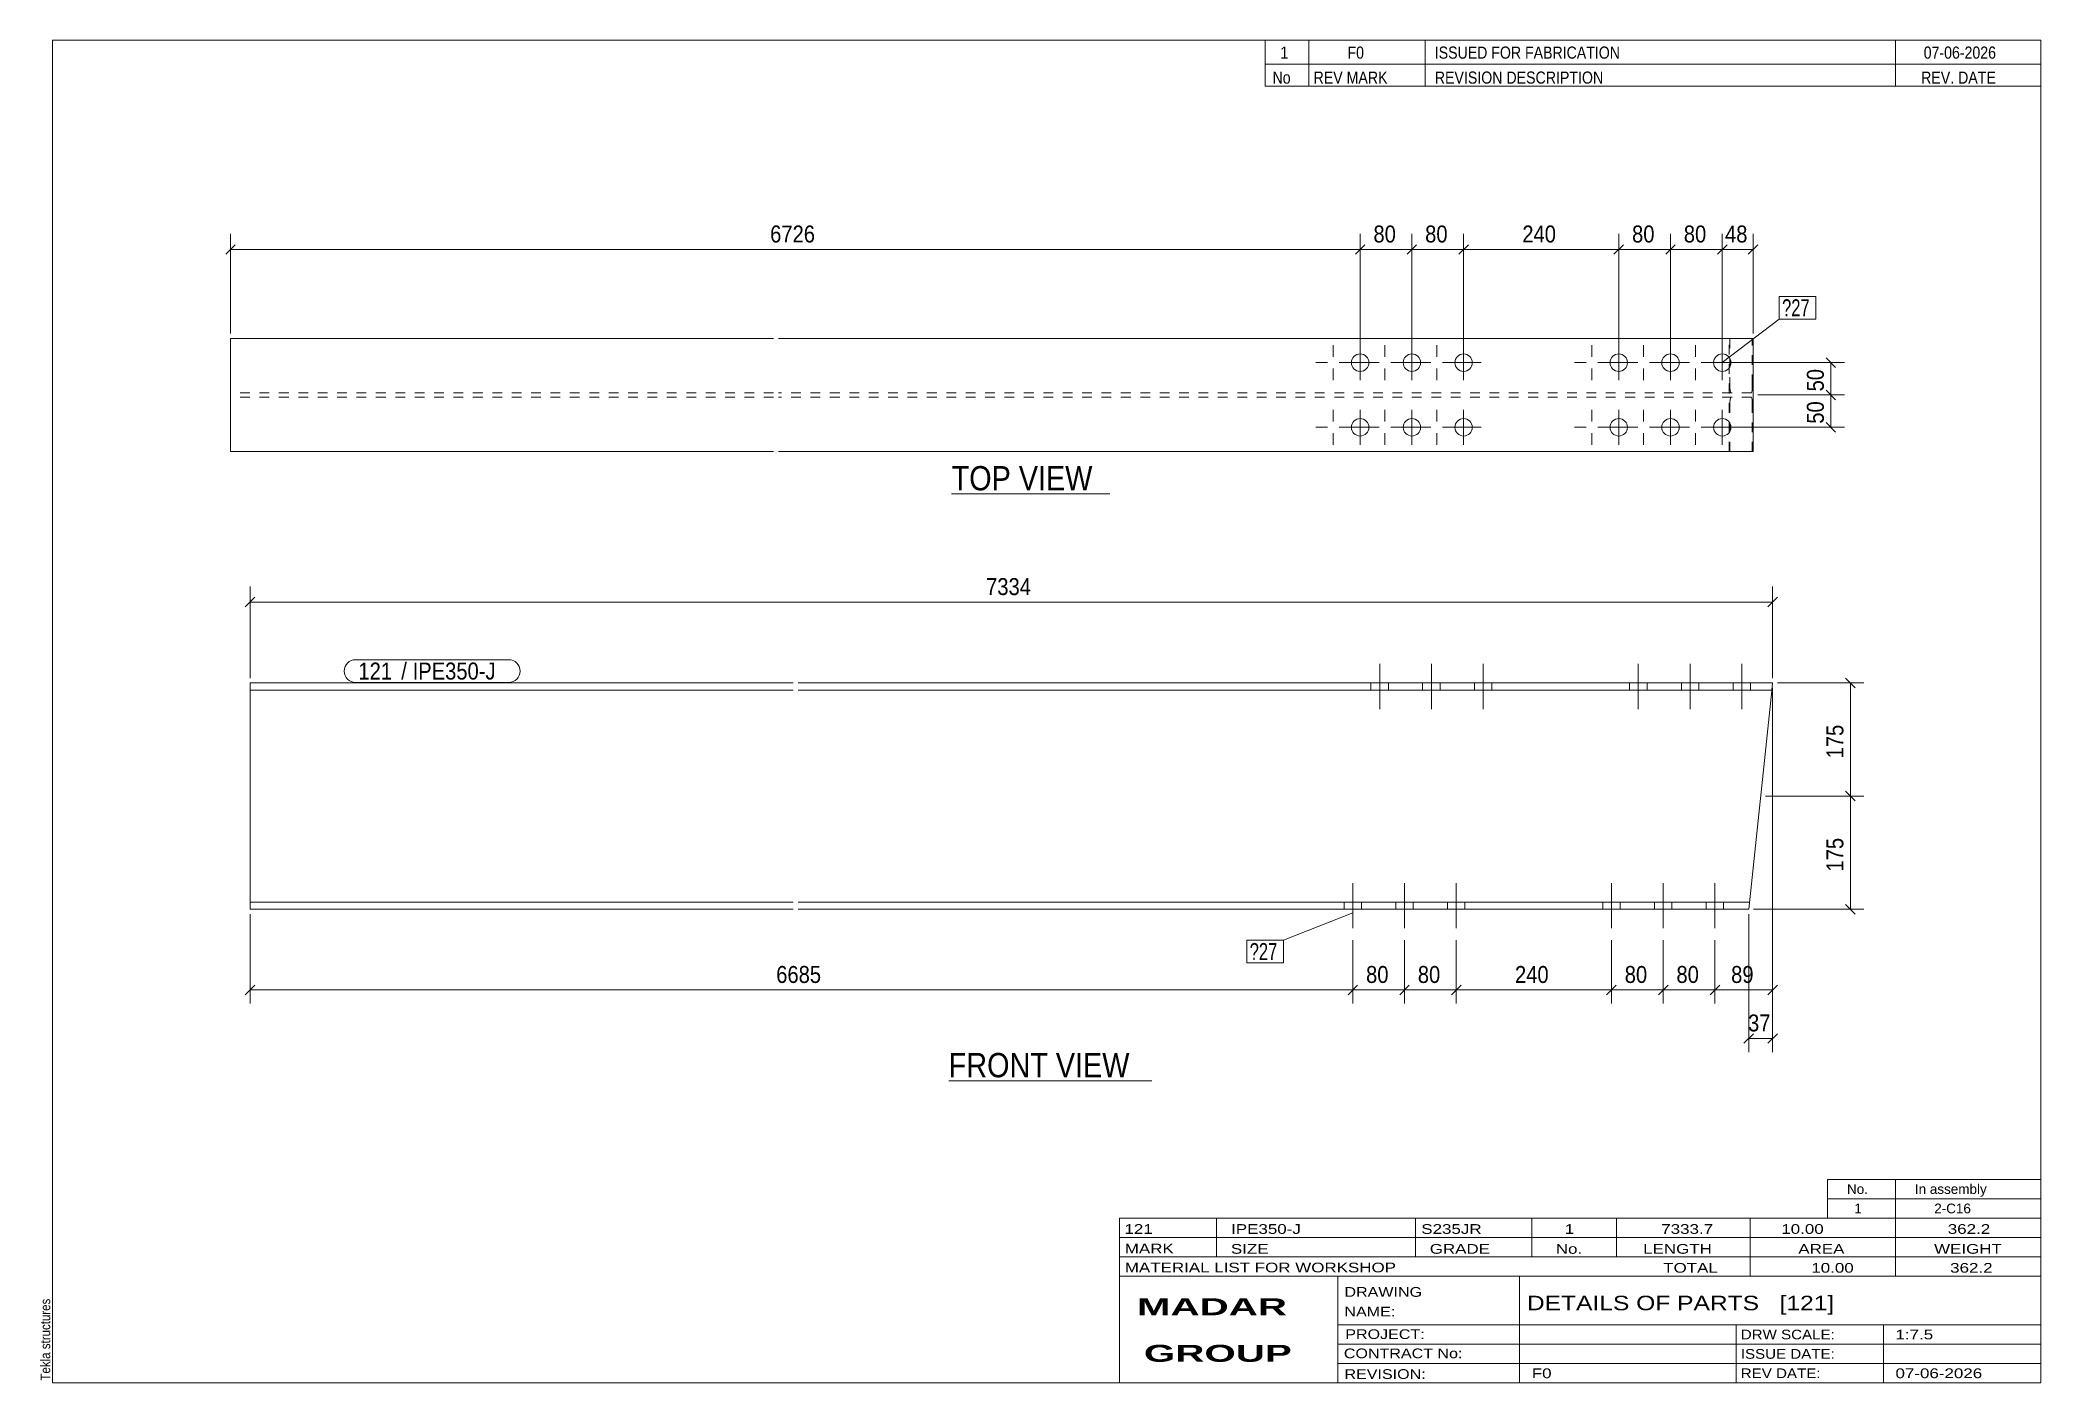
# Model space of a CAD drawing. Header units: millimetres. Extents: x 2 to 415, y 5 to 282.
import ezdxf

# ---------------------------------------------------------------- set-up
doc = ezdxf.new("R2010")
doc.units = ezdxf.units.MM
doc.linetypes.add('XKITLINE00', pattern=[0])
doc.linetypes.add('XKITLINE02', pattern=[4, 2, -2])
for name, color, linetype, lineweight in [('Bolt', 3, 'Continuous', 0), ('BoltMark', 7, 'Continuous', 0), ('Dimensions', 7, 'Continuous', 0), ('DrawingSheet', 5, 'Continuous', 0), ('OtherObjectType', 7, 'Continuous', 0), ('Part', 2, 'Continuous', 0), ('PartMark', 7, 'Continuous', 0)]:
    doc.layers.add(name, color=color, linetype=linetype, lineweight=lineweight)
doc.styles.add('ARIAL', font='ARIAL.TTF')
doc.styles.add('ARIAL_BOLD', font='ARIALBD.TTF')
doc.styles.add('ARIAL_NARROW', font='ARIALN.TTF')

# ---------------------------------------------------------------- blocks, each defined once
blk = doc.blocks.new('*A1')
at = {"layer": 'Bolt', "color": 3, "linetype": 'XKITLINE00', "lineweight": 0}
for p, q in [((273.1, 108.12), (273.1, 98.79)), ((273.1, 108.12), (273.1, 98.79)), ((283.76, 108.12), (283.76, 98.79)), ((283.76, 108.12), (283.76, 98.79)), ((294.43, 108.12), (294.43, 98.79)), ((294.43, 108.12), (294.43, 98.79)), ((326.43, 108.12), (326.43, 98.79)), ((326.43, 108.12), (326.43, 98.79)), ((337.1, 108.12), (337.1, 98.79)), ((337.1, 108.12), (337.1, 98.79)), ((347.76, 108.12), (347.76, 98.79)), ((347.76, 108.12), (347.76, 98.79)), ((271.3, 104.19), (271.3, 102.72)), ((271.3, 104.19), (271.3, 102.72)), ((274.9, 104.19), (274.9, 102.72)), ((274.9, 104.19), (274.9, 102.72)), ((281.96, 104.19), (281.96, 102.72)), ((281.96, 104.19), (281.96, 102.72)), ((285.56, 104.19), (285.56, 102.72)), ((285.56, 104.19), (285.56, 102.72)), ((292.63, 104.19), (292.63, 102.72)), ((292.63, 104.19), (292.63, 102.72)), ((296.23, 104.19), (296.23, 102.72)), ((296.23, 104.19), (296.23, 102.72)), ((324.63, 104.19), (324.63, 102.72)), ((324.63, 104.19), (324.63, 102.72)), ((328.23, 104.19), (328.23, 102.72)), ((328.23, 104.19), (328.23, 102.72)), ((335.3, 104.19), (335.3, 102.72)), ((335.3, 104.19), (335.3, 102.72)), ((338.9, 104.19), (338.9, 102.72)), ((338.9, 104.19), (338.9, 102.72)), ((345.96, 104.19), (345.96, 102.72)), ((345.96, 104.19), (345.96, 102.72)), ((349.56, 104.19), (349.56, 102.72)), ((349.56, 104.19), (349.56, 102.72))]:
    blk.add_line(p, q, dxfattribs=at)
blk = doc.blocks.new('*A2')
at = {"layer": 'Bolt', "color": 3, "linetype": 'XKITLINE00', "lineweight": 0}
for p, q in [((278.64, 143.99), (278.64, 153.32)), ((278.64, 143.99), (278.64, 153.32)), ((289.3, 143.99), (289.3, 153.32)), ((289.3, 143.99), (289.3, 153.32)), ((299.97, 143.99), (299.97, 153.32)), ((299.97, 143.99), (299.97, 153.32)), ((331.97, 143.99), (331.97, 153.32)), ((331.97, 143.99), (331.97, 153.32)), ((342.64, 143.99), (342.64, 153.32)), ((342.64, 143.99), (342.64, 153.32)), ((353.3, 143.99), (353.3, 153.32)), ((353.3, 143.99), (353.3, 153.32)), ((276.84, 149.39), (276.84, 147.92)), ((276.84, 149.39), (276.84, 147.92)), ((280.44, 149.39), (280.44, 147.92)), ((280.44, 149.39), (280.44, 147.92)), ((287.5, 149.39), (287.5, 147.92)), ((287.5, 149.39), (287.5, 147.92)), ((291.1, 149.39), (291.1, 147.92)), ((291.1, 149.39), (291.1, 147.92)), ((298.17, 149.39), (298.17, 147.92)), ((298.17, 149.39), (298.17, 147.92)), ((301.77, 149.39), (301.77, 147.92)), ((301.77, 149.39), (301.77, 147.92)), ((330.17, 149.39), (330.17, 147.92)), ((330.17, 149.39), (330.17, 147.92)), ((333.77, 149.39), (333.77, 147.92)), ((333.77, 149.39), (333.77, 147.92)), ((340.84, 149.39), (340.84, 147.92)), ((340.84, 149.39), (340.84, 147.92)), ((344.44, 149.39), (344.44, 147.92)), ((344.44, 149.39), (344.44, 147.92)), ((351.5, 149.39), (351.5, 147.92)), ((351.5, 149.39), (351.5, 147.92)), ((355.1, 149.39), (355.1, 147.92)), ((355.1, 149.39), (355.1, 147.92))]:
    blk.add_line(p, q, dxfattribs=at)
blk = doc.blocks.new('*A3')
at = {"layer": 'Part', "color": 2, "linetype": 'XKITLINE00', "lineweight": 0}
for p, q in [((45.7, 102.72), (45.7, 149.39)), ((45.7, 149.39), (157.7, 149.39)), ((158.7, 149.39), (359.65, 149.39)), ((359.65, 149.39), (359.5, 147.92)), ((157.7, 147.92), (45.7, 147.92)), ((359.5, 147.92), (158.7, 147.92)), ((359.48, 147.79), (354.73, 102.72)), ((359.5, 147.92), (359.48, 147.79)), ((157.7, 104.19), (45.7, 104.19)), ((354.89, 104.19), (158.7, 104.19)), ((157.7, 102.72), (45.7, 102.72)), ((354.73, 102.72), (158.7, 102.72))]:
    blk.add_line(p, q, dxfattribs=at)
at = {"layer": 'Part', "color": 7, "linetype": 'XKITLINE02', "lineweight": 0}
blk.add_line((354.9, 104.32), (354.89, 104.19), dxfattribs=at)
blk = doc.blocks.new('*A4')
at = {"layer": 'Bolt', "color": 3, "linetype": 'XKITLINE00', "lineweight": 0}
for p, q in [((269.07, 219.05), (269.07, 216.65)), ((279.73, 219.05), (279.73, 216.65)), ((290.4, 219.05), (290.4, 216.65)), ((322.4, 219.05), (322.4, 216.65)), ((333.07, 219.05), (333.07, 216.65)), ((343.73, 219.05), (343.73, 216.65)), ((265.47, 215.45), (267.86, 215.45)), ((272.67, 215.45), (270.27, 215.45)), ((276.13, 215.45), (278.53, 215.45)), ((283.33, 215.45), (280.94, 215.45)), ((286.8, 215.45), (289.2, 215.45)), ((294, 215.45), (291.6, 215.45)), ((318.8, 215.45), (321.2, 215.45)), ((326, 215.45), (323.6, 215.45)), ((329.47, 215.45), (331.86, 215.45)), ((336.67, 215.45), (334.27, 215.45)), ((340.13, 215.45), (342.53, 215.45)), ((347.33, 215.45), (344.94, 215.45)), ((269.07, 211.85), (269.07, 214.25)), ((279.73, 211.85), (279.73, 214.25)), ((290.4, 211.85), (290.4, 214.25)), ((322.4, 211.85), (322.4, 214.25)), ((333.07, 211.85), (333.07, 214.25)), ((343.73, 211.85), (343.73, 214.25)), ((269.07, 205.72), (269.07, 203.32)), ((279.73, 205.72), (279.73, 203.32)), ((290.4, 205.72), (290.4, 203.32)), ((322.4, 205.72), (322.4, 203.32)), ((333.07, 205.72), (333.07, 203.32)), ((343.73, 205.72), (343.73, 203.32)), ((265.47, 202.12), (267.86, 202.12)), ((269.07, 198.52), (269.07, 200.92)), ((272.67, 202.12), (270.27, 202.12)), ((276.13, 202.12), (278.53, 202.12)), ((279.73, 198.52), (279.73, 200.92)), ((283.33, 202.12), (280.94, 202.12)), ((286.8, 202.12), (289.2, 202.12)), ((290.4, 198.52), (290.4, 200.92)), ((294, 202.12), (291.6, 202.12)), ((318.8, 202.12), (321.2, 202.12)), ((322.4, 198.52), (322.4, 200.92)), ((326, 202.12), (323.6, 202.12)), ((329.47, 202.12), (331.86, 202.12)), ((333.07, 198.52), (333.07, 200.92)), ((336.67, 202.12), (334.27, 202.12)), ((340.13, 202.12), (342.53, 202.12)), ((343.73, 198.52), (343.73, 200.92)), ((347.33, 202.12), (344.94, 202.12))]:
    blk.add_line(p, q, dxfattribs=at)
blk = doc.blocks.new('*A5')
at = {"layer": 'Bolt', "color": 3, "linetype": 'XKITLINE00', "lineweight": 0}
for p, q in [((274.61, 219.05), (274.61, 211.85)), ((285.28, 219.05), (285.28, 211.85)), ((295.94, 219.05), (295.94, 211.85)), ((327.94, 219.05), (327.94, 211.85)), ((338.61, 219.05), (338.61, 211.85)), ((349.28, 219.05), (349.28, 211.85)), ((271.01, 215.45), (278.21, 215.45)), ((281.68, 215.45), (288.88, 215.45)), ((292.34, 215.45), (299.54, 215.45)), ((324.34, 215.45), (331.54, 215.45)), ((335.01, 215.45), (342.21, 215.45)), ((345.68, 215.45), (352.88, 215.45)), ((274.61, 205.72), (274.61, 198.52)), ((285.28, 205.72), (285.28, 198.52)), ((295.94, 205.72), (295.94, 198.52)), ((327.94, 205.72), (327.94, 198.52)), ((338.61, 205.72), (338.61, 198.52)), ((349.28, 205.72), (349.28, 198.52)), ((271.01, 202.12), (278.21, 202.12)), ((281.68, 202.12), (288.88, 202.12)), ((292.34, 202.12), (299.54, 202.12)), ((324.34, 202.12), (331.54, 202.12)), ((335.01, 202.12), (342.21, 202.12)), ((345.68, 202.12), (352.88, 202.12))]:
    blk.add_line(p, q, dxfattribs=at)
for centre in [(274.61, 215.45), (285.28, 215.45), (295.94, 215.45), (327.94, 215.45), (338.61, 215.45), (349.28, 215.45), (274.61, 202.12), (285.28, 202.12), (295.94, 202.12), (327.94, 202.12), (338.61, 202.12), (349.28, 202.12)]:
    blk.add_circle(centre, 1.8, dxfattribs=at)
blk = doc.blocks.new('*A6')
at = {"layer": 'Part', "color": 2, "linetype": 'XKITLINE00', "lineweight": 0}
for p, q in [((41.67, 197.12), (41.67, 220.45)), ((153.67, 220.45), (41.67, 220.45)), ((355.62, 220.45), (154.67, 220.45)), ((355.62, 197.12), (355.62, 220.45)), ((41.67, 197.12), (153.67, 197.12)), ((154.67, 197.12), (355.62, 197.12))]:
    blk.add_line(p, q, dxfattribs=at)
at = {"layer": 'Part', "color": 7, "linetype": 'XKITLINE02', "lineweight": 0}
for p, q in [((350.7, 197.12), (350.7, 220.45)), ((350.86, 220.45), (350.86, 210.99)), ((355.47, 210.99), (355.47, 220.45)), ((350.86, 210.99), (350.87, 210.32)), ((355.46, 210.32), (355.47, 210.99)), ((153.67, 209.25), (41.67, 209.25)), ((153.67, 208.32), (41.67, 208.32)), ((355.29, 209.25), (154.67, 209.25)), ((355.29, 208.32), (154.67, 208.32)), ((350.87, 207.25), (350.86, 206.59)), ((350.86, 197.12), (350.86, 206.59)), ((350.87, 210.32), (350.91, 209.76)), ((350.91, 207.81), (350.87, 207.25)), ((350.91, 209.76), (350.97, 209.38)), ((350.97, 208.19), (350.91, 207.81)), ((350.97, 209.38), (351.04, 209.25)), ((351.04, 208.32), (350.97, 208.19)), ((355.29, 209.25), (355.36, 209.38)), ((355.36, 208.19), (355.29, 208.32)), ((355.36, 209.38), (355.42, 209.76)), ((355.42, 207.81), (355.36, 208.19)), ((355.42, 209.76), (355.46, 210.32)), ((355.46, 207.25), (355.42, 207.81)), ((355.47, 206.59), (355.46, 207.25)), ((355.47, 197.12), (355.47, 206.59))]:
    blk.add_line(p, q, dxfattribs=at)
blk = doc.blocks.new('*A7')
at = {"layer": 'DrawingSheet', "color": 5, "linetype": 'XKITLINE00', "lineweight": 0}
for p, q in [((415, 282), (5, 282)), ((5, 282), (5, 5)), ((415, 5), (415, 282)), ((5, 5), (415, 5))]:
    blk.add_line(p, q, dxfattribs=at)
at = {"layer": 'DrawingSheet', "color": 5, "style": 'ARIAL', "width": 0.85}
blk.add_text('Tekla structures', height=2, rotation=90, dxfattribs=at).set_placement((4.5, 5.5))
blk = doc.blocks.new('*A8')
at = {"layer": 'OtherObjectType', "color": 7, "linetype": 'XKITLINE00', "lineweight": 0}
for p, q in [((371, 47), (415, 47)), ((371, 43), (371, 47)), ((385, 43), (385, 47)), ((415, 43), (415, 47)), ((371, 43), (415, 43)), ((371, 39), (371, 43)), ((385, 39), (385, 43)), ((415, 39), (415, 43)), ((371, 39), (415, 39))]:
    blk.add_line(p, q, dxfattribs=at)
at = {"layer": 'OtherObjectType', "color": 7, "style": 'ARIAL_NARROW', "width": 1.211571}
for s, p in [('No.', (375, 44)), ('In assembly', (389, 44)), ('1', (376.5, 40)), ('2-C16', (392.99, 40))]:
    blk.add_text(s, height=2, dxfattribs=at).set_placement(p)
blk = doc.blocks.new('*A9')
at = {"layer": 'OtherObjectType', "color": 7, "linetype": 'XKITLINE00', "lineweight": 0}
for p, q in [((255, 282), (415, 282)), ((415, 282), (255, 282)), ((255, 282), (255, 277)), ((264, 282), (264, 277)), ((288, 282), (288, 277)), ((385, 282), (385, 277)), ((415, 282), (415, 277)), ((255, 277), (415, 277)), ((255, 277), (255, 272.5)), ((255, 277), (415, 277)), ((264, 277), (264, 272.5)), ((288, 277), (288, 272.5)), ((385, 277), (385, 272.5)), ((415, 277), (415, 272.5)), ((415, 272.5), (255, 272.5))]:
    blk.add_line(p, q, dxfattribs=at)
at = {"layer": 'OtherObjectType', "color": 7, "style": 'ARIAL_NARROW'}
for s, width, p in [('1', 1.017001, (258.16, 278.15)), ('F0', 1.017001, (272, 278.15)), ('ISSUED FOR FABRICATION', 1.017001, (290, 278.15)), ('07-06-2026', 1.017001, (390.82, 278.15)), ('No', 1.02, (256.54, 273)), ('REV MARK', 1.02, (265, 273)), ('REVISION DESCRIPTION', 1.02, (290, 273)), ('REV. DATE', 1.02, (390.28, 273))]:
    blk.add_text(s, height=2.5, dxfattribs=dict(at, width=width)).set_placement(p)
blk = doc.blocks.new('*A10')
at = {"layer": 'OtherObjectType', "color": 7, "linetype": 'XKITLINE00', "lineweight": 0}
for p, q in [((225, 39), (415, 39)), ((225, 39), (225, 35)), ((225, 39), (415, 39)), ((245, 35), (245, 39)), ((286, 35), (286, 39)), ((310, 35), (310, 39)), ((327.5, 35), (327.5, 39)), ((355, 35), (355, 39)), ((385, 35), (385, 39)), ((415, 35), (415, 39)), ((225, 35), (415, 35)), ((225, 35), (225, 5)), ((225, 35), (415, 35)), ((245, 31), (245, 35)), ((286, 31), (286, 35)), ((310, 31), (310, 35)), ((327.5, 31), (327.5, 35)), ((355, 31), (355, 35)), ((385, 31), (385, 35)), ((415, 31), (415, 35)), ((225, 31), (415, 31)), ((355, 27), (355, 31)), ((385, 27), (385, 31)), ((415, 27), (415, 31)), ((225, 27), (415, 27)), ((270, 21), (270, 27)), ((307.5, 17), (307.5, 27)), ((415, 21), (415, 27)), ((270, 21), (270, 5)), ((415, 17), (415, 21)), ((270, 17), (415, 17)), ((307.5, 5), (307.5, 17)), ((352.16, 13), (352.16, 17)), ((382.5, 5), (382.5, 17)), ((415, 13), (415, 17)), ((270, 13), (415, 13)), ((352.16, 5), (352.16, 13)), ((415, 9), (415, 13)), ((270, 9), (415, 9)), ((415, 5), (415, 9)), ((225, 5), (415, 5)), ((262.5, 5), (415, 5))]:
    blk.add_line(p, q, dxfattribs=at)
at = {"layer": 'OtherObjectType', "color": 7, "style": 'ARIAL_NARROW'}
for s, height, width, p in [('121', 2, 1.525501, (226.01, 35.76)), ('IPE350-J', 2, 1.525501, (248, 35.76)), ('S235JR', 2, 1.525501, (287.22, 35.76)), ('1', 2, 1.525501, (316.82, 35.76)), ('7333.7', 2, 1.525501, (336.7, 35.76)), ('10.00', 2, 1.525501, (361.45, 35.76)), ('362.2', 2, 1.525501, (395.78, 35.76)), ('MARK', 2, 1.525501, (226.08, 31.73)), ('SIZE', 2, 1.525501, (247.96, 31.66)), ('GRADE', 2, 1.525501, (288.96, 31.66)), ('No.', 2, 1.525501, (314.96, 31.66)), ('LENGTH', 2, 1.525501, (332.96, 31.66)), ('AREA', 2, 1.525501, (364.96, 31.66)), ('WEIGHT', 2, 1.525501, (392.96, 31.66)), ('MATERIAL LIST FOR WORKSHOP', 2, 1.525501, (226.08, 27.82)), ('TOTAL', 2, 1.525501, (337.1, 27.75)), ('10.00', 2, 1.525501, (367.64, 27.75)), ('362.2', 2, 1.525501, (396.27, 27.75)), ('DRAWING', 2, 1.445, (271.38, 22.78)), ('NAME:', 2, 1.445, (271.38, 18.72)), ('DETAILS OF PARTS   [121]', 3, 1.474651, (309, 20)), ('PROJECT:', 2, 1.445, (271.55, 14.07)), ('DRW SCALE:', 2, 1.36, (353.1, 14)), ('1:7.5', 2, 1.525501, (385, 14)), ('CONTRACT No:', 2, 1.445, (271.25, 10.11)), ('ISSUE DATE:', 2, 1.36, (353.1, 10)), ('REVISION:', 2, 1.445, (271.38, 5.84)), ('F0', 2, 1.525501, (310, 6)), ('REV DATE:', 2, 1.36, (353.1, 6)), ('07-06-2026', 2, 1.525501, (385, 6))]:
    blk.add_text(s, height=height, dxfattribs=dict(at, width=width)).set_placement(p)
at = {"layer": 'OtherObjectType', "color": 1, "style": 'ARIAL_BOLD', "width": 1.7}
for s, p in [('MADAR ', (228.58, 18.97)), ('GROUP', (230.03, 9.37))]:
    blk.add_text(s, height=3.5, dxfattribs=at).set_placement(p)
blk = doc.blocks.new('*A11')
at = {"layer": 'Dimensions', "color": 7, "linetype": 'XKITLINE00', "lineweight": 0}
for p, q in [((358.19, 126.06), (378.5, 126.06)), ((374.71, 127.05), (376.69, 125.07)), ((375.7, 102.72), (375.7, 126.06)), ((374.71, 103.71), (376.69, 101.73)), ((355.73, 102.72), (378.5, 102.72))]:
    blk.add_line(p, q, dxfattribs=at)
at = {"layer": 'Dimensions', "color": 3}
for p in [(375.7, 126.06), (375.7, 102.72)]:
    blk.add_point(p, dxfattribs=at)
at = {"layer": 'Dimensions', "color": 3, "style": 'ARIAL', "width": 0.85}
blk.add_text('175', height=3.5, rotation=90.0002, dxfattribs=at).set_placement((374.25, 110.5))
blk = doc.blocks.new('*A12')
at = {"layer": 'Dimensions', "color": 7, "linetype": 'XKITLINE00', "lineweight": 0}
for p, q in [((360.65, 149.39), (378.5, 149.39)), ((374.71, 150.38), (376.69, 148.4)), ((375.7, 126.06), (375.7, 149.39)), ((358.19, 126.06), (378.5, 126.06)), ((374.71, 127.05), (376.69, 125.07))]:
    blk.add_line(p, q, dxfattribs=at)
at = {"layer": 'Dimensions', "color": 3}
for p in [(375.7, 149.39), (375.7, 126.06)]:
    blk.add_point(p, dxfattribs=at)
at = {"layer": 'Dimensions', "color": 3, "style": 'ARIAL', "width": 0.85}
blk.add_text('175', height=3.5, rotation=90.0002, dxfattribs=at).set_placement((374.25, 133.83))
blk = doc.blocks.new('*A13')
at = {"layer": 'Dimensions', "color": 7, "linetype": 'XKITLINE00', "lineweight": 0}
for p, q in [((45.7, 150.39), (45.7, 169.26)), ((359.65, 150.39), (359.65, 169.26)), ((46.69, 167.05), (44.71, 165.07)), ((45.7, 166.06), (359.65, 166.06)), ((360.64, 167.05), (358.66, 165.07))]:
    blk.add_line(p, q, dxfattribs=at)
at = {"layer": 'Dimensions', "color": 3}
for p in [(45.7, 166.06), (359.65, 166.06)]:
    blk.add_point(p, dxfattribs=at)
at = {"layer": 'Dimensions', "color": 3, "style": 'ARIAL', "width": 0.85}
blk.add_text('7334', height=3.5, dxfattribs=at).set_placement((197.48, 167.51))
blk = doc.blocks.new('*A14')
at = {"layer": 'Dimensions', "color": 7, "linetype": 'XKITLINE00', "lineweight": 0}
for p, q in [((359.65, 148.39), (359.65, 73.26)), ((354.73, 101.72), (354.73, 73.26)), ((355.72, 77.05), (353.74, 75.07)), ((354.73, 76.06), (359.65, 76.06)), ((360.64, 77.05), (358.66, 75.07))]:
    blk.add_line(p, q, dxfattribs=at)
at = {"layer": 'Dimensions', "color": 3}
for p in [(354.73, 76.06), (359.65, 76.06)]:
    blk.add_point(p, dxfattribs=at)
at = {"layer": 'Dimensions', "color": 3, "style": 'ARIAL', "width": 0.85}
blk.add_text('37', height=3.5, dxfattribs=at).set_placement((354.6, 77.51))
blk = doc.blocks.new('*A15')
at = {"layer": 'Dimensions', "color": 7, "linetype": 'XKITLINE00', "lineweight": 0}
for p, q in [((45.7, 101.72), (45.7, 83.26)), ((273.1, 96.32), (273.1, 83.26)), ((46.69, 87.05), (44.71, 85.07)), ((274.09, 87.05), (272.11, 85.07)), ((45.7, 86.06), (273.1, 86.06))]:
    blk.add_line(p, q, dxfattribs=at)
at = {"layer": 'Dimensions', "color": 3}
for p in [(45.7, 86.06), (273.1, 86.06)]:
    blk.add_point(p, dxfattribs=at)
at = {"layer": 'Dimensions', "color": 3, "style": 'ARIAL', "width": 0.85}
blk.add_text('6685', height=3.5, dxfattribs=at).set_placement((154.2, 87.51))
blk = doc.blocks.new('*A16')
at = {"layer": 'Dimensions', "color": 7, "linetype": 'XKITLINE00', "lineweight": 0}
for p, q in [((273.1, 96.32), (273.1, 83.26)), ((283.76, 96.32), (283.76, 83.26)), ((274.09, 87.05), (272.11, 85.07)), ((284.75, 87.05), (282.77, 85.07)), ((273.1, 86.06), (283.76, 86.06))]:
    blk.add_line(p, q, dxfattribs=at)
at = {"layer": 'Dimensions', "color": 3}
for p in [(273.1, 86.06), (283.76, 86.06)]:
    blk.add_point(p, dxfattribs=at)
at = {"layer": 'Dimensions', "color": 3, "style": 'ARIAL', "width": 0.85}
blk.add_text('80', height=3.5, dxfattribs=at).set_placement((275.83, 87.51))
blk = doc.blocks.new('*A17')
at = {"layer": 'Dimensions', "color": 7, "linetype": 'XKITLINE00', "lineweight": 0}
for p, q in [((283.76, 96.32), (283.76, 83.26)), ((294.43, 96.32), (294.43, 83.26)), ((284.75, 87.05), (282.77, 85.07)), ((295.42, 87.05), (293.44, 85.07)), ((283.76, 86.06), (294.43, 86.06))]:
    blk.add_line(p, q, dxfattribs=at)
at = {"layer": 'Dimensions', "color": 3}
for p in [(283.76, 86.06), (294.43, 86.06)]:
    blk.add_point(p, dxfattribs=at)
at = {"layer": 'Dimensions', "color": 3, "style": 'ARIAL', "width": 0.85}
blk.add_text('80', height=3.5, dxfattribs=at).set_placement((286.5, 87.51))
blk = doc.blocks.new('*A18')
at = {"layer": 'Dimensions', "color": 7, "linetype": 'XKITLINE00', "lineweight": 0}
for p, q in [((294.43, 96.32), (294.43, 83.26)), ((326.43, 96.32), (326.43, 83.26)), ((295.42, 87.05), (293.44, 85.07)), ((327.42, 87.05), (325.44, 85.07)), ((294.43, 86.06), (326.43, 86.06))]:
    blk.add_line(p, q, dxfattribs=at)
at = {"layer": 'Dimensions', "color": 3}
for p in [(294.43, 86.06), (326.43, 86.06)]:
    blk.add_point(p, dxfattribs=at)
at = {"layer": 'Dimensions', "color": 3, "style": 'ARIAL', "width": 0.85}
blk.add_text('240', height=3.5, dxfattribs=at).set_placement((306.54, 87.51))
blk = doc.blocks.new('*A19')
at = {"layer": 'Dimensions', "color": 7, "linetype": 'XKITLINE00', "lineweight": 0}
for p, q in [((326.43, 96.32), (326.43, 83.26)), ((337.1, 96.32), (337.1, 83.26)), ((327.42, 87.05), (325.44, 85.07)), ((338.09, 87.05), (336.11, 85.07)), ((326.43, 86.06), (337.1, 86.06))]:
    blk.add_line(p, q, dxfattribs=at)
at = {"layer": 'Dimensions', "color": 3}
for p in [(326.43, 86.06), (337.1, 86.06)]:
    blk.add_point(p, dxfattribs=at)
at = {"layer": 'Dimensions', "color": 3, "style": 'ARIAL', "width": 0.85}
blk.add_text('80', height=3.5, dxfattribs=at).set_placement((329.17, 87.51))
blk = doc.blocks.new('*A20')
at = {"layer": 'Dimensions', "color": 7, "linetype": 'XKITLINE00', "lineweight": 0}
for p, q in [((337.1, 96.32), (337.1, 83.26)), ((347.76, 96.32), (347.76, 83.26)), ((338.09, 87.05), (336.11, 85.07)), ((348.75, 87.05), (346.77, 85.07)), ((337.1, 86.06), (347.76, 86.06))]:
    blk.add_line(p, q, dxfattribs=at)
at = {"layer": 'Dimensions', "color": 3}
for p in [(337.1, 86.06), (347.76, 86.06)]:
    blk.add_point(p, dxfattribs=at)
at = {"layer": 'Dimensions', "color": 3, "style": 'ARIAL', "width": 0.85}
blk.add_text('80', height=3.5, dxfattribs=at).set_placement((339.83, 87.51))
blk = doc.blocks.new('*A21')
at = {"layer": 'Dimensions', "color": 7, "linetype": 'XKITLINE00', "lineweight": 0}
for p, q in [((359.65, 148.39), (359.65, 83.26)), ((347.76, 96.32), (347.76, 83.26)), ((348.75, 87.05), (346.77, 85.07)), ((360.64, 87.05), (358.66, 85.07)), ((347.76, 86.06), (359.65, 86.06))]:
    blk.add_line(p, q, dxfattribs=at)
at = {"layer": 'Dimensions', "color": 3}
for p in [(347.76, 86.06), (359.65, 86.06)]:
    blk.add_point(p, dxfattribs=at)
at = {"layer": 'Dimensions', "color": 3, "style": 'ARIAL', "width": 0.85}
blk.add_text('89', height=3.5, dxfattribs=at).set_placement((351.11, 87.51))
blk = doc.blocks.new('*A22')
at = {"layer": 'BoltMark', "color": 7, "linetype": 'XKITLINE00', "lineweight": 0}
for p, q in [((273.1, 101.99), (258.81, 96.34)), ((251.23, 96.34), (258.81, 96.34)), ((251.23, 91.64), (251.23, 96.34)), ((258.81, 91.64), (258.81, 96.34)), ((251.23, 91.64), (258.81, 91.64))]:
    blk.add_line(p, q, dxfattribs=at)
at = {"layer": 'BoltMark', "color": 3, "style": 'ARIAL_NARROW', "width": 0.85}
blk.add_text('?27', height=3.5, dxfattribs=at).set_placement((251.83, 92.24))
blk = doc.blocks.new('*A23')
at = {"layer": 'PartMark', "color": 7, "linetype": 'XKITLINE00', "lineweight": 0}
for p, q in [((67.45, 154.19), (99.03, 154.19)), ((67.45, 149.49), (99.03, 149.49))]:
    blk.add_line(p, q, dxfattribs=at)
for centre, start, end in [((67.45, 151.84), 90, 270), ((99.03, 151.84), 270, 90)]:
    blk.add_arc(centre, 2.35, start, end, dxfattribs=at)
at = {"layer": 'PartMark', "color": 1, "style": 'ARIAL', "width": 0.85}
blk.add_text('121', height=3.5, dxfattribs=at).set_placement((68.05, 150.09))
at = {"layer": 'PartMark', "color": 3, "style": 'ARIAL', "width": 0.85}
for s, p in [('/', (76.88, 150.09)), ('IPE350-J', (79.23, 150.09))]:
    blk.add_text(s, height=3.5, dxfattribs=at).set_placement(p)
blk = doc.blocks.new('*A24')
at = {"layer": 'OtherObjectType', "color": 7, "linetype": 'XKITLINE00', "lineweight": 0}
blk.add_line((189.77, 67.31), (231.62, 67.31), dxfattribs=at)
at = {"layer": 'OtherObjectType', "color": 3, "style": 'ARIAL', "width": 0.85}
blk.add_text('FRONT VIEW', height=5, dxfattribs=at).set_placement((189.77, 68.06))
blk = doc.blocks.new('*A25')
at = {"layer": 'Dimensions', "color": 7, "linetype": 'XKITLINE00', "lineweight": 0}
for p, q in [((356.62, 208.79), (374.47, 208.79)), ((370.68, 209.78), (372.66, 207.8)), ((371.67, 202.12), (371.67, 208.79)), ((370.68, 203.11), (372.66, 201.13)), ((350.28, 202.12), (374.47, 202.12))]:
    blk.add_line(p, q, dxfattribs=at)
at = {"layer": 'Dimensions', "color": 3}
for p in [(371.67, 208.79), (371.67, 202.12)]:
    blk.add_point(p, dxfattribs=at)
at = {"layer": 'Dimensions', "color": 3, "style": 'ARIAL', "width": 0.85}
blk.add_text('50', height=3.5, rotation=90.0002, dxfattribs=at).set_placement((370.22, 202.86))
blk = doc.blocks.new('*A26')
at = {"layer": 'Dimensions', "color": 7, "linetype": 'XKITLINE00', "lineweight": 0}
for p, q in [((350.28, 215.45), (374.47, 215.45)), ((370.68, 216.44), (372.66, 214.46)), ((371.67, 208.79), (371.67, 215.45)), ((356.62, 208.79), (374.47, 208.79)), ((370.68, 209.78), (372.66, 207.8))]:
    blk.add_line(p, q, dxfattribs=at)
at = {"layer": 'Dimensions', "color": 3}
for p in [(371.67, 215.45), (371.67, 208.79)]:
    blk.add_point(p, dxfattribs=at)
at = {"layer": 'Dimensions', "color": 3, "style": 'ARIAL', "width": 0.85}
blk.add_text('50', height=3.5, rotation=90.0002, dxfattribs=at).set_placement((370.22, 209.52))
blk = doc.blocks.new('*A27')
at = {"layer": 'Dimensions', "color": 7, "linetype": 'XKITLINE00', "lineweight": 0}
for p, q in [((42.66, 239.78), (40.68, 237.8)), ((41.67, 221.45), (41.67, 241.99)), ((275.6, 239.78), (273.62, 237.8)), ((274.61, 216.45), (274.61, 241.99)), ((41.67, 238.79), (274.61, 238.79))]:
    blk.add_line(p, q, dxfattribs=at)
at = {"layer": 'Dimensions', "color": 3}
for p in [(41.67, 238.79), (274.61, 238.79)]:
    blk.add_point(p, dxfattribs=at)
at = {"layer": 'Dimensions', "color": 3, "style": 'ARIAL', "width": 0.85}
blk.add_text('6726', height=3.5, dxfattribs=at).set_placement((152.95, 240.24))
blk = doc.blocks.new('*A28')
at = {"layer": 'Dimensions', "color": 7, "linetype": 'XKITLINE00', "lineweight": 0}
for p, q in [((275.6, 239.78), (273.62, 237.8)), ((274.61, 216.45), (274.61, 241.99)), ((286.26, 239.78), (284.29, 237.8)), ((285.28, 216.45), (285.28, 241.99)), ((274.61, 238.79), (285.28, 238.79))]:
    blk.add_line(p, q, dxfattribs=at)
at = {"layer": 'Dimensions', "color": 3}
for p in [(274.61, 238.79), (285.28, 238.79)]:
    blk.add_point(p, dxfattribs=at)
at = {"layer": 'Dimensions', "color": 3, "style": 'ARIAL', "width": 0.85}
blk.add_text('80', height=3.5, dxfattribs=at).set_placement((277.35, 240.24))
blk = doc.blocks.new('*A29')
at = {"layer": 'Dimensions', "color": 7, "linetype": 'XKITLINE00', "lineweight": 0}
for p, q in [((286.26, 239.78), (284.29, 237.8)), ((285.28, 216.45), (285.28, 241.99)), ((296.93, 239.78), (294.95, 237.8)), ((295.94, 216.45), (295.94, 241.99)), ((285.28, 238.79), (295.94, 238.79))]:
    blk.add_line(p, q, dxfattribs=at)
at = {"layer": 'Dimensions', "color": 3}
for p in [(285.28, 238.79), (295.94, 238.79)]:
    blk.add_point(p, dxfattribs=at)
at = {"layer": 'Dimensions', "color": 3, "style": 'ARIAL', "width": 0.85}
blk.add_text('80', height=3.5, dxfattribs=at).set_placement((288.01, 240.24))
blk = doc.blocks.new('*A30')
at = {"layer": 'Dimensions', "color": 7, "linetype": 'XKITLINE00', "lineweight": 0}
for p, q in [((296.93, 239.78), (294.95, 237.8)), ((295.94, 216.45), (295.94, 241.99)), ((328.93, 239.78), (326.95, 237.8)), ((327.94, 216.45), (327.94, 241.99)), ((295.94, 238.79), (327.94, 238.79))]:
    blk.add_line(p, q, dxfattribs=at)
at = {"layer": 'Dimensions', "color": 3}
for p in [(295.94, 238.79), (327.94, 238.79)]:
    blk.add_point(p, dxfattribs=at)
at = {"layer": 'Dimensions', "color": 3, "style": 'ARIAL', "width": 0.85}
blk.add_text('240', height=3.5, dxfattribs=at).set_placement((308.05, 240.24))
blk = doc.blocks.new('*A31')
at = {"layer": 'Dimensions', "color": 7, "linetype": 'XKITLINE00', "lineweight": 0}
for p, q in [((328.93, 239.78), (326.95, 237.8)), ((327.94, 216.45), (327.94, 241.99)), ((339.6, 239.78), (337.62, 237.8)), ((338.61, 216.45), (338.61, 241.99)), ((327.94, 238.79), (338.61, 238.79))]:
    blk.add_line(p, q, dxfattribs=at)
at = {"layer": 'Dimensions', "color": 3}
for p in [(327.94, 238.79), (338.61, 238.79)]:
    blk.add_point(p, dxfattribs=at)
at = {"layer": 'Dimensions', "color": 3, "style": 'ARIAL', "width": 0.85}
blk.add_text('80', height=3.5, dxfattribs=at).set_placement((330.68, 240.24))
blk = doc.blocks.new('*A32')
at = {"layer": 'Dimensions', "color": 7, "linetype": 'XKITLINE00', "lineweight": 0}
for p, q in [((339.6, 239.78), (337.62, 237.8)), ((338.61, 216.45), (338.61, 241.99)), ((350.26, 239.78), (348.29, 237.8)), ((349.28, 216.45), (349.28, 241.99)), ((338.61, 238.79), (349.28, 238.79))]:
    blk.add_line(p, q, dxfattribs=at)
at = {"layer": 'Dimensions', "color": 3}
for p in [(338.61, 238.79), (349.28, 238.79)]:
    blk.add_point(p, dxfattribs=at)
at = {"layer": 'Dimensions', "color": 3, "style": 'ARIAL', "width": 0.85}
blk.add_text('80', height=3.5, dxfattribs=at).set_placement((341.35, 240.24))
blk = doc.blocks.new('*A33')
at = {"layer": 'Dimensions', "color": 7, "linetype": 'XKITLINE00', "lineweight": 0}
for p, q in [((350.26, 239.78), (348.29, 237.8)), ((349.28, 216.45), (349.28, 241.99)), ((356.61, 239.78), (354.63, 237.8)), ((355.62, 221.45), (355.62, 241.99)), ((349.28, 238.79), (355.62, 238.79))]:
    blk.add_line(p, q, dxfattribs=at)
at = {"layer": 'Dimensions', "color": 3}
for p in [(349.28, 238.79), (355.62, 238.79)]:
    blk.add_point(p, dxfattribs=at)
at = {"layer": 'Dimensions', "color": 3, "style": 'ARIAL', "width": 0.85}
blk.add_text('48', height=3.5, dxfattribs=at).set_placement((349.85, 240.24))
blk = doc.blocks.new('*A34')
at = {"layer": 'BoltMark', "color": 7, "linetype": 'XKITLINE00', "lineweight": 0}
for p, q in [((361.01, 229.12), (368.6, 229.12)), ((361.01, 224.42), (361.01, 229.12)), ((368.6, 224.42), (368.6, 229.12)), ((349.28, 215.45), (361.01, 224.42)), ((361.01, 224.42), (368.6, 224.42))]:
    blk.add_line(p, q, dxfattribs=at)
at = {"layer": 'BoltMark', "color": 3, "style": 'ARIAL_NARROW', "width": 0.85}
blk.add_text('?27', height=3.5, dxfattribs=at).set_placement((361.61, 225.02))
blk = doc.blocks.new('*A35')
at = {"layer": 'OtherObjectType', "color": 7, "linetype": 'XKITLINE00', "lineweight": 0}
blk.add_line((190.37, 188.37), (222.97, 188.37), dxfattribs=at)
at = {"layer": 'OtherObjectType', "color": 3, "style": 'ARIAL', "width": 0.85}
blk.add_text('TOP VIEW', height=5, dxfattribs=at).set_placement((190.37, 189.12))

msp = doc.modelspace()

# ---------------------------------------------------------------- block references
at = {"lineweight": 0}
for name in ['*A7', '*A9', '*A27', '*A28', '*A29', '*A30', '*A31', '*A32', '*A33', '*A34', '*A6', '*A4', '*A5', '*A26', '*A25', '*A35', '*A13', '*A23', '*A2', '*A3', '*A12', '*A21', '*A14', '*A11', '*A1', '*A15', '*A22', '*A16', '*A17', '*A18', '*A19', '*A20', '*A24', '*A8', '*A10']:
    msp.add_blockref(name, (0, 0), dxfattribs=at)

doc.saveas('drawing.dxf')
